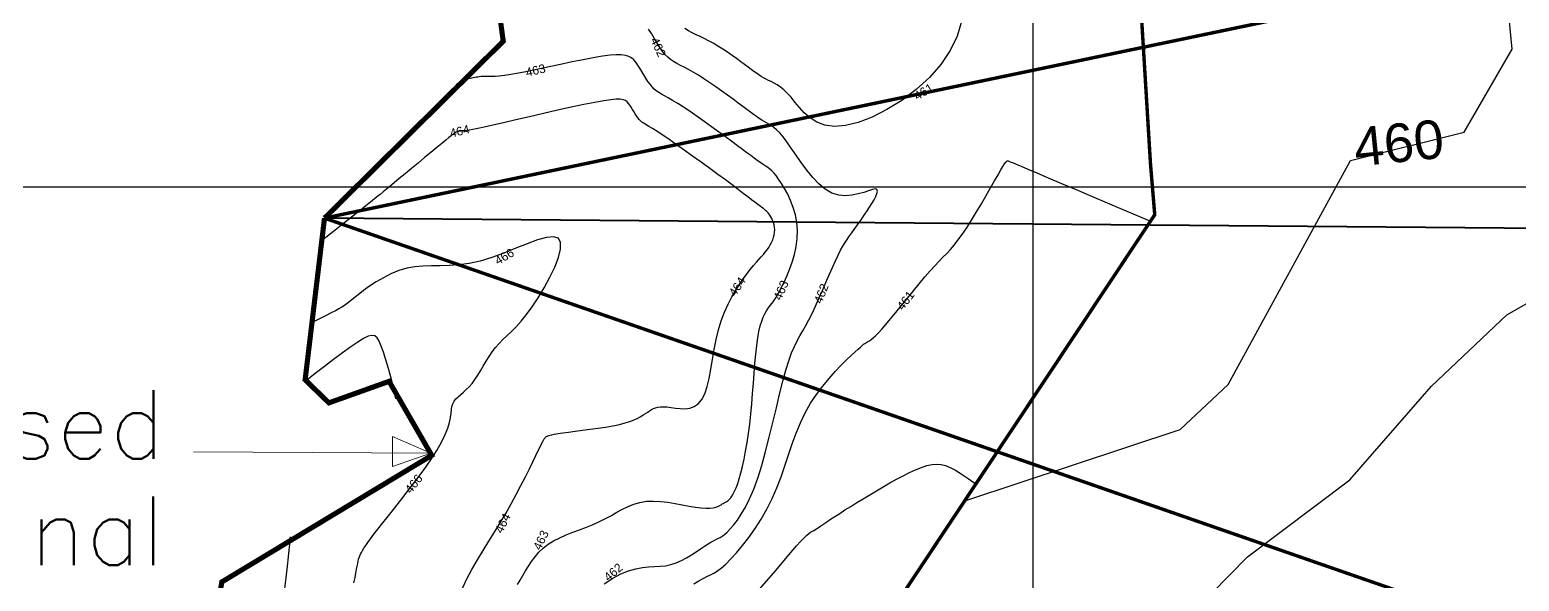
# Model space of a CAD drawing. Header units: metres. Extents: x 218545 to 227455, y 1543467 to 1556082.
# Drawn here: x 219416 to 220284, y 1551470 to 1551792 of the extents above; entities that cross this region are included whole.
import ezdxf

# ---------------------------------------------------------------- set-up
doc = ezdxf.new("R2010")
doc.units = ezdxf.units.M
doc.header["$MEASUREMENT"] = 0
for name, color, linetype in [('10 M CONTOUR', 20, 'Continuous'), ('2 M CONTOUR', 33, 'Continuous'), ('CONTEXT', 200, 'Continuous'), ('GRID', 250, 'Continuous'), ('SATGE-2', 160, 'Continuous'), ('VILLAGE NAMES', 6, 'Continuous')]:
    doc.layers.add(name, color=color, linetype=linetype)
doc.layers.add('BO', color=7, linetype='Continuous', lineweight=30)
doc.styles.add('ROMANS', font='romans')
doc.styles.get("Standard").update_dxf_attribs({"font": 'arial.ttf'})

msp = doc.modelspace()

# ---------------------------------------------------------------- linework, layer by layer
at = {"lineweight": 5, "elevation": -1469.86579}
msp.add_lwpolyline([(219511.13969, 1551545.63632), (219649.51073, 1551544.85668), (219627.13969, 1551554.63632), (219627.13969, 1551537.13632), (219649.51073, 1551544.85668)], dxfattribs=at)
at = {"layer": '10 M CONTOUR'}
msp.add_polyline3d([(219961.1076, 1551517.23701, -1009.86579), (220085.99369, 1551558.64232, -1009.86579), (220114.06269, 1551585.00032, -1009.86579), (220185.36469, 1551715.62332, -1009.86579), (220251.53369, 1551732.13632, -1009.86579), (220279.41969, 1551780.51632, -1009.86579), (220276.84069, 1551808.74932, -1009.86579), (220256.95869, 1551822.01332, -1009.86579), (220153.82669, 1551836.79132, -1009.86579), (220124.69169, 1551881.93432, -1009.86579), (220069.84869, 1551908.11232, -1009.86579), (220061.43568, 1551909.31262, -1009.86579)], dxfattribs=at)
at = {"layer": '2 M CONTOUR'}
for points in [[(219750.39763, 1551468.72619), (219755.44439, 1551471.94743), (219760.2628, 1551474.48269), (219764.73491, 1551476.28221), (219768.87467, 1551477.45734), (219772.72897, 1551478.1597), (219776.34474, 1551478.54089), (219779.76888, 1551478.75255), (219783.04831, 1551478.94627), (219786.22992, 1551479.27369), (219789.36064, 1551479.88641), (219792.47324, 1551480.89459), (219795.54403, 1551482.24249), (219798.53519, 1551483.83289), (219801.40888, 1551485.56859), (219804.1273, 1551487.35237), (219806.65261, 1551489.08704), (219808.94699, 1551490.67538), (219810.97262, 1551492.02018), (219812.70961, 1551493.05654), (219814.20987, 1551493.84882), (219815.54324, 1551494.49367), (219816.77954, 1551495.08776), (219817.98863, 1551495.72774), (219819.24034, 1551496.51028), (219820.6045, 1551497.53204), (219822.15097, 1551498.88967), (219823.93105, 1551500.67387), (219825.92197, 1551502.9514), (219828.08244, 1551505.78306), (219830.37116, 1551509.22964), (219832.74684, 1551513.35195), (219835.16819, 1551518.21077), (219837.5939, 1551523.86691), (219839.98269, 1551530.38115), (219842.30015, 1551537.76093), (219844.53952, 1551545.80017), (219846.70089, 1551554.23946), (219848.78439, 1551562.81936), (219850.79013, 1551571.28044), (219852.71822, 1551579.36327), (219854.56878, 1551586.80841), (219856.34192, 1551593.35645), (219858.0416, 1551598.82665), (219859.68709, 1551603.35314), (219861.3015, 1551607.14873), (219862.90795, 1551610.42626), (219864.52953, 1551613.39855), (219866.18937, 1551616.27843), (219867.91058, 1551619.27873), (219869.71625, 1551622.61226), (219871.62021, 1551626.4337), (219873.59901, 1551630.66506), (219875.61993, 1551635.17021), (219877.65022, 1551639.813), (219879.65715, 1551644.45728), (219881.60797, 1551648.96692), (219883.46996, 1551653.20578), (219885.21037, 1551657.03771), (219886.80479, 1551660.3602), (219888.2621, 1551663.20531), (219889.59951, 1551665.6387), (219890.83423, 1551667.72606), (219891.98345, 1551669.53307), (219893.06439, 1551671.1254), (219894.09425, 1551672.56874), (219895.09024, 1551673.92876), (219896.06918, 1551675.2644), (219897.04647, 1551676.60756), (219898.03709, 1551677.98343), (219899.05605, 1551679.41718), (219900.11835, 1551680.93398), (219901.239, 1551682.559), (219902.433, 1551684.31741), (219903.71534, 1551686.23438), (219905.08062, 1551688.31295), (219906.44176, 1551690.46759), (219907.69124, 1551692.59063), (219908.72156, 1551694.57441), (219909.42522, 1551696.31127), (219909.69472, 1551697.69353), (219909.42255, 1551698.61354), (219908.50121, 1551698.96363), (219906.85894, 1551698.69124), (219904.56697, 1551697.9642), (219901.73226, 1551697.00544), (219898.46179, 1551696.03792), (219894.86252, 1551695.28455), (219891.04142, 1551694.96829), (219887.10546, 1551695.31207), (219883.16162, 1551696.53883), (219879.30284, 1551698.79631), (219875.56603, 1551701.93149), (219871.97406, 1551705.71617), (219868.54981, 1551709.92212), (219865.31617, 1551714.32115), (219862.29602, 1551718.68504), (219859.51224, 1551722.78558), (219856.98771, 1551726.39456), (219854.73507, 1551729.33876), (219852.72596, 1551731.66498), (219850.9218, 1551733.47499), (219849.28397, 1551734.87057), (219847.77389, 1551735.9535), (219846.35296, 1551736.82558), (219844.98258, 1551737.58857), (219843.62415, 1551738.34426), (219842.23913, 1551739.18029), (219840.78909, 1551740.12767), (219839.23569, 1551741.20329), (219837.54056, 1551742.42403), (219835.66535, 1551743.80675), (219833.57168, 1551745.36834), (219831.2212, 1551747.12568), (219828.57554, 1551749.09564), (219825.61616, 1551751.28061), (219822.40373, 1551753.62509), (219819.01875, 1551756.05905), (219815.5417, 1551758.51252), (219812.05309, 1551760.91547), (219808.63339, 1551763.19792), (219805.36311, 1551765.28985), (219802.32273, 1551767.12127), (219799.57314, 1551768.64852), (219797.09674, 1551769.93329), (219794.85637, 1551771.06365), (219792.81482, 1551772.12762), (219790.93492, 1551773.21326), (219789.17946, 1551774.40861), (219787.51126, 1551775.80172), (219785.89314, 1551777.48063), (219784.29351, 1551779.50417), (219782.70326, 1551781.81433), (219781.11887, 1551784.32389), (219779.53682, 1551786.94562), (219777.95361, 1551789.59229), (219776.36572, 1551792.17667)], [(219958.57768, 1551796.68345), (219956.05286, 1551788.10434), (219952.14326, 1551779.68645), (219946.69212, 1551771.58665), (219939.93912, 1551763.95077), (219932.22306, 1551756.92186), (219923.88273, 1551750.643), (219915.25691, 1551745.25723), (219906.6844, 1551740.90763), (219898.50398, 1551737.73725), (219891.05446, 1551735.88916), (219884.59826, 1551735.44125), (219879.0924, 1551736.21071), (219874.41755, 1551737.94957), (219870.45437, 1551740.40985), (219867.08353, 1551743.3436), (219864.18568, 1551746.50281), (219861.64149, 1551749.63954), (219859.33163, 1551752.50579), (219857.15597, 1551754.90653), (219855.09121, 1551756.85842), (219853.13327, 1551758.43106), (219851.27805, 1551759.69403), (219849.52147, 1551760.71694), (219847.85945, 1551761.56937), (219846.28789, 1551762.32092), (219844.80271, 1551763.04119), (219843.39352, 1551763.79099), (219842.02478, 1551764.59602), (219840.65463, 1551765.47322), (219839.24123, 1551766.43951), (219837.74274, 1551767.51181), (219836.1173, 1551768.70707), (219834.32308, 1551770.04219), (219832.31822, 1551771.53411), (219830.07584, 1551773.18858), (219827.62891, 1551774.96657), (219825.02538, 1551776.81788), (219822.31318, 1551778.69233), (219819.54023, 1551780.53969), (219816.75449, 1551782.30979), (219814.00389, 1551783.95241), (219811.33636, 1551785.41735), (219808.78947, 1551786.67734), (219806.35923, 1551787.79676), (219804.03131, 1551788.86293), (219801.79136, 1551789.96316), (219799.62502, 1551791.18477), (219797.51794, 1551792.61506)], [(219699.95151, 1551468.24693), (219701.50215, 1551470.81572), (219703.05694, 1551473.49158), (219704.65355, 1551476.24327), (219706.34021, 1551479.02447), (219708.16517, 1551481.78888), (219710.17667, 1551484.49019), (219712.42294, 1551487.08207), (219714.95223, 1551489.51821), (219717.81277, 1551491.75231), (219721.03204, 1551493.75404), (219724.55449, 1551495.55705), (219728.30381, 1551497.211), (219732.20369, 1551498.76552), (219736.17783, 1551500.27026), (219740.1499, 1551501.77488), (219744.04361, 1551503.32901), (219747.78264, 1551504.9823), (219751.31426, 1551506.76306), (219754.68013, 1551508.61422), (219757.94547, 1551510.45738), (219761.17551, 1551512.21412), (219764.43549, 1551513.80605), (219767.79063, 1551515.15475), (219771.30616, 1551516.18182), (219775.04732, 1551516.80885), (219779.05191, 1551516.98658), (219783.2481, 1551516.78232), (219787.53659, 1551516.29254), (219791.81813, 1551515.61368), (219795.99345, 1551514.84221), (219799.96327, 1551514.07458), (219803.62832, 1551513.40726), (219806.88933, 1551512.9367), (219809.67197, 1551512.73486), (219812.00173, 1551512.77569), (219813.92901, 1551513.00866), (219815.50422, 1551513.38321), (219816.77778, 1551513.84881), (219817.80011, 1551514.3549), (219818.62162, 1551514.85095), (219819.29273, 1551515.28641), (219819.85924, 1551515.62442), (219820.34855, 1551515.88282), (219820.78342, 1551516.09313), (219821.18663, 1551516.28689), (219821.58097, 1551516.49562), (219821.98921, 1551516.75084), (219822.43413, 1551517.08408), (219822.9385, 1551517.52687), (219823.5199, 1551518.11311), (219824.17505, 1551518.88623), (219824.89549, 1551519.89206), (219825.67273, 1551521.17641), (219826.4983, 1551522.78509), (219827.36372, 1551524.76392), (219828.26052, 1551527.15871), (219829.18022, 1551530.01529), (219830.11351, 1551533.36517), (219831.04774, 1551537.18271), (219831.96942, 1551541.42796), (219832.86508, 1551546.06099), (219833.72123, 1551551.04186), (219834.52438, 1551556.33061), (219835.26106, 1551561.88732), (219835.91777, 1551567.67204), (219836.48741, 1551573.63454), (219836.9884, 1551579.68345), (219837.44554, 1551585.7171), (219837.88361, 1551591.63383), (219838.32742, 1551597.33198), (219838.80175, 1551602.70989), (219839.3314, 1551607.66588), (219839.94117, 1551612.09831), (219840.64808, 1551615.9324), (219841.43806, 1551619.20102), (219842.28925, 1551621.9639), (219843.17981, 1551624.28082), (219844.08789, 1551626.21152), (219844.99165, 1551627.81575), (219845.86924, 1551629.15328), (219846.69881, 1551630.28386), (219847.46804, 1551631.27229), (219848.20272, 1551632.20364), (219848.93817, 1551633.168), (219849.7097, 1551634.25549), (219850.55263, 1551635.55622), (219851.50229, 1551637.1603), (219852.59398, 1551639.15782), (219853.86302, 1551641.63892), (219855.32228, 1551644.6647), (219856.89485, 1551648.18039), (219858.48135, 1551652.10223), (219859.98241, 1551656.34643), (219861.29867, 1551660.82925), (219862.33075, 1551665.46691), (219862.9793, 1551670.17566), (219863.14494, 1551674.87171), (219862.7614, 1551679.47678), (219861.89482, 1551683.93441), (219860.64445, 1551688.19363), (219859.10951, 1551692.20344), (219857.38925, 1551695.91288), (219855.58291, 1551699.27095), (219853.78973, 1551702.22667), (219852.10894, 1551704.72907), (219850.61602, 1551706.7493), (219849.29133, 1551708.34708), (219848.09147, 1551709.6043), (219846.97304, 1551710.60282), (219845.89264, 1551711.42451), (219844.80687, 1551712.15125), (219843.67232, 1551712.8649), (219842.4456, 1551713.64734), (219841.08473, 1551714.56959), (219839.55341, 1551715.65932), (219837.81675, 1551716.93336), (219835.83989, 1551718.40854), (219833.58795, 1551720.10169), (219831.02605, 1551722.02962), (219828.11931, 1551724.20917), (219824.83286, 1551726.65716), (219821.15647, 1551729.37265), (219817.17854, 1551732.28361), (219813.01211, 1551735.30023), (219808.77023, 1551738.33271), (219804.56594, 1551741.29125), (219800.5123, 1551744.08604), (219796.72233, 1551746.62729), (219793.3091, 1551748.82519), (219790.3568, 1551750.6197), (219787.83425, 1551752.06983), (219785.68143, 1551753.26436), (219783.83829, 1551754.29208), (219782.24481, 1551755.24175), (219780.84097, 1551756.20216), (219779.56674, 1551757.26209), (219778.36208, 1551758.5103), (219777.17655, 1551760.01002), (219775.99796, 1551761.72216), (219774.82371, 1551763.58208), (219773.6512, 1551765.52513), (219772.47783, 1551767.48667), (219771.30099, 1551769.40204), (219770.11808, 1551771.20661), (219768.92651, 1551772.83572), (219767.70544, 1551774.23372), (219766.36118, 1551775.38082), (219764.78182, 1551776.26625), (219762.85545, 1551776.87922), (219760.47015, 1551777.20893), (219757.51402, 1551777.2446), (219753.87513, 1551776.97544), (219749.44158, 1551776.39067), (219744.15753, 1551775.49397), (219738.1914, 1551774.34701), (219731.76771, 1551773.02593), (219725.11095, 1551771.60685), (219718.44564, 1551770.16594), (219711.99627, 1551768.77932), (219705.98735, 1551767.52313), (219700.64338, 1551766.47353), (219696.13431, 1551765.68698), (219692.41178, 1551765.14137), (219689.37289, 1551764.79489), (219686.91472, 1551764.60577), (219684.93436, 1551764.5322), (219683.3289, 1551764.53241), (219681.99543, 1551764.56461), (219680.83103, 1551764.587), (219679.74865, 1551764.56585), (219678.72461, 1551764.49967), (219677.75109, 1551764.39501), (219676.82027, 1551764.25842), (219675.92433, 1551764.09647), (219675.05544, 1551763.9157), (219674.2058, 1551763.72268), (219673.36756, 1551763.52396), (219672.53494, 1551763.32438), (219671.71016, 1551763.12187), (219670.89747, 1551762.91264), (219670.10113, 1551762.69291), (219669.32539, 1551762.4589), (219668.57451, 1551762.20681), (219667.85272, 1551761.93287), (219667.16428, 1551761.63328), (219666.47396, 1551761.27397), (219665.58854, 1551760.69974), (219664.27535, 1551759.72508)], [(219667.41861, 1551464.84899), (219670.31155, 1551471.1401), (219673.38103, 1551477.07153), (219676.58425, 1551482.72737), (219679.87839, 1551488.19174), (219683.22064, 1551493.54875), (219686.5682, 1551498.88249), (219689.87827, 1551504.27707), (219693.10958, 1551509.7849), (219696.22712, 1551515.33157), (219699.19745, 1551520.81093), (219701.9871, 1551526.11689), (219704.56262, 1551531.1433), (219706.89055, 1551535.78405), (219708.93744, 1551539.93301), (219710.66983, 1551543.48406), (219712.06781, 1551546.36308), (219713.16558, 1551548.62396), (219714.01093, 1551550.35257), (219714.65158, 1551551.63482), (219715.13532, 1551552.55658), (219715.50988, 1551553.20375), (219715.82304, 1551553.66221), (219716.12254, 1551554.01785), (219716.46121, 1551554.34344), (219716.9121, 1551554.65927), (219717.55333, 1551554.97253), (219718.46302, 1551555.29038), (219719.71928, 1551555.62002), (219721.40025, 1551555.96861), (219723.58403, 1551556.34334), (219726.34874, 1551556.75138), (219729.73462, 1551557.19913), (219733.6303, 1551557.68984), (219737.88654, 1551558.22597), (219742.35409, 1551558.80999), (219746.88372, 1551559.44437), (219751.32616, 1551560.13157), (219755.53218, 1551560.87406), (219759.35253, 1551561.6743), (219762.67255, 1551562.53172), (219765.51593, 1551563.43357), (219767.94096, 1551564.36408), (219770.00592, 1551565.30745), (219771.7691, 1551566.24791), (219773.28877, 1551567.16967), (219774.62322, 1551568.05695), (219775.83074, 1551568.89396), (219776.96813, 1551569.66482), (219778.08636, 1551570.35325), (219779.23491, 1551570.94286), (219780.46328, 1551571.41727), (219781.82095, 1551571.7601), (219783.3574, 1551571.95496), (219785.12214, 1551571.98548), (219787.16465, 1551571.83526), (219789.51085, 1551571.51524), (219792.09245, 1551571.14556), (219794.81755, 1551570.8737), (219797.5943, 1551570.84711), (219800.33083, 1551571.21326), (219802.93525, 1551572.11962), (219805.31571, 1551573.71364), (219807.38032, 1551576.14278), (219809.06755, 1551579.50256), (219810.43715, 1551583.68064), (219811.57919, 1551588.51271), (219812.58376, 1551593.83449), (219813.54094, 1551599.48166), (219814.54081, 1551605.28995), (219815.67345, 1551611.09504), (219817.02894, 1551616.73264), (219818.67211, 1551622.06494), (219820.56683, 1551627.05999), (219822.65169, 1551631.71236), (219824.86532, 1551636.01657), (219827.14632, 1551639.96719), (219829.4333, 1551643.55876), (219831.66487, 1551646.78581), (219833.77965, 1551649.64291), (219835.72853, 1551652.13436), (219837.5116, 1551654.30354), (219839.1412, 1551656.20358), (219840.62971, 1551657.88765), (219841.98949, 1551659.40887), (219843.23292, 1551660.8204), (219844.37234, 1551662.17537), (219845.42013, 1551663.52693), (219846.38447, 1551664.9177), (219847.25687, 1551666.34825), (219848.02464, 1551667.80861), (219848.6751, 1551669.28883), (219849.19557, 1551670.77896), (219849.57338, 1551672.26902), (219849.79584, 1551673.74906), (219849.85027, 1551675.20913), (219849.73124, 1551676.63829), (219849.4623, 1551678.02169), (219849.07425, 1551679.34352), (219848.59789, 1551680.58794), (219848.06402, 1551681.73915), (219847.50343, 1551682.78131), (219846.94693, 1551683.6986), (219846.4253, 1551684.47521), (219845.95777, 1551685.10551), (219845.51713, 1551685.62472), (219845.06463, 1551686.07825), (219844.56149, 1551686.51153), (219843.96894, 1551686.96996), (219843.24819, 1551687.49898), (219842.36049, 1551688.14399), (219841.26705, 1551688.95041), (219839.93034, 1551689.95888), (219838.31772, 1551691.19097), (219836.39781, 1551692.66343), (219834.13922, 1551694.39306), (219831.51056, 1551696.39662), (219828.48042, 1551698.69089), (219825.01743, 1551701.29265), (219821.09018, 1551704.21868), (219816.69679, 1551707.46468), (219811.95335, 1551710.94212), (219807.00548, 1551714.5414), (219801.99876, 1551718.1529), (219797.0788, 1551721.66703), (219792.3912, 1551724.97417), (219788.08155, 1551727.96474), (219784.29547, 1551730.52911), (219781.14047, 1551732.59088), (219778.57176, 1551734.20637), (219776.50648, 1551735.46508), (219774.86175, 1551736.45654), (219773.55471, 1551737.27025), (219772.50249, 1551737.99572), (219771.62222, 1551738.72246), (219770.83103, 1551739.53998), (219770.05958, 1551740.51587), (219769.29265, 1551741.62999), (219768.52855, 1551742.84027), (219767.76558, 1551744.10464), (219767.00205, 1551745.38104), (219766.23626, 1551746.62741), (219765.46652, 1551747.80167), (219764.69115, 1551748.86176), (219763.88283, 1551749.76814), (219762.91192, 1551750.49135), (219761.62312, 1551751.00445), (219759.86119, 1551751.28051), (219757.47084, 1551751.29259), (219754.29681, 1551751.01377), (219750.18382, 1551750.4171), (219744.97662, 1551749.47566), (219738.59877, 1551748.18171), (219731.28922, 1551746.60439), (219723.36576, 1551744.83203), (219715.14618, 1551742.95297), (219706.94826, 1551741.05554), (219699.0898, 1551739.2281), (219691.88858, 1551737.55897), (219685.6624, 1551736.13649), (219680.64961, 1551735.02694), (219676.7708, 1551734.20835), (219673.86715, 1551733.63669), (219671.77981, 1551733.26792), (219670.34996, 1551733.05801), (219669.41876, 1551732.96293), (219668.82736, 1551732.93865), (219668.41695, 1551732.94114), (219668.05472, 1551732.93406), (219667.71201, 1551732.91191), (219667.3862, 1551732.87689), (219667.07469, 1551732.83117), (219666.77485, 1551732.77697), (219666.48407, 1551732.71648), (219666.19972, 1551732.65188), (219665.9192, 1551732.58538), (219665.64055, 1551732.51858), (219665.36452, 1551732.45081), (219665.09254, 1551732.38079), (219664.82604, 1551732.30726), (219664.56643, 1551732.22894), (219664.31513, 1551732.14458), (219664.07358, 1551732.0529), (219663.84318, 1551731.95263), (219663.61215, 1551731.83239), (219663.31584, 1551731.64021), (219662.87636, 1551731.31403), (219662.21584, 1551730.79177), (219661.25641, 1551730.01134), (219659.9202, 1551728.91067), (219658.12933, 1551727.42769), (219655.80592, 1551725.50031), (219652.91001, 1551723.09749), (219649.55327, 1551720.31229), (219645.88526, 1551717.26883), (219642.05555, 1551714.0912), (219638.21371, 1551710.90351), (219634.50931, 1551707.82986), (219631.09193, 1551704.99435), (219628.11112, 1551702.52108), (219625.6593, 1551700.48751), (219623.60027, 1551698.78454), (219621.74065, 1551697.25639), (219619.88708, 1551695.7473), (219617.84618, 1551694.10153), (219615.4246, 1551692.16331), (219612.42895, 1551689.77688), (219608.66588, 1551686.78648), (219604.01297, 1551683.09297), (219598.63159, 1551678.82364), (219592.75408, 1551674.16241), (219586.61278, 1551669.29318), (219585.94961, 1551668.76747)], [(219604.69846, 1551469.24561), (219605.2993, 1551472.3132), (219605.80852, 1551474.93441), (219606.23659, 1551477.15789), (219606.594, 1551479.03231), (219606.89415, 1551480.60804), (219607.16213, 1551481.94238), (219607.42592, 1551483.09438), (219607.71351, 1551484.12306), (219608.05289, 1551485.08746), (219608.47206, 1551486.04661), (219608.99901, 1551487.05954), (219609.66172, 1551488.1853), (219610.49117, 1551489.4829), (219611.53018, 1551491.01135), (219612.82455, 1551492.82963), (219614.42009, 1551494.99673), (219616.36259, 1551497.57165), (219618.69785, 1551500.61338), (219621.47168, 1551504.18091), (219624.72987, 1551508.33323), (219628.48314, 1551513.09355), (219632.60188, 1551518.34202), (219636.92141, 1551523.92298), (219641.27702, 1551529.68079), (219645.50402, 1551535.45981), (219649.43771, 1551541.1044), (219652.91342, 1551546.45892), (219655.76643, 1551551.36772), (219657.88263, 1551555.71), (219659.35016, 1551559.5043), (219660.30771, 1551562.80403), (219660.89398, 1551565.66256), (219661.24769, 1551568.13328), (219661.50753, 1551570.26958), (219661.81221, 1551572.12486), (219662.30043, 1551573.75249), (219663.0798, 1551575.20708), (219664.13354, 1551576.54813), (219665.41378, 1551577.83632), (219666.87265, 1551579.13237), (219668.46227, 1551580.49696), (219670.13477, 1551581.99081), (219671.84229, 1551583.67461), (219673.53694, 1551585.60907), (219675.18307, 1551587.83361), (219676.79392, 1551590.30257), (219678.39491, 1551592.94901), (219680.0115, 1551595.70598), (219681.66912, 1551598.50656), (219683.39322, 1551601.28379), (219685.20924, 1551603.97075), (219687.14262, 1551606.50048), (219689.21615, 1551608.83964), (219691.44198, 1551611.08914), (219693.82961, 1551613.38351), (219696.38854, 1551615.85725), (219699.12827, 1551618.64487), (219702.05829, 1551621.88089), (219705.18811, 1551625.69981), (219708.52721, 1551630.23615), (219712.04578, 1551635.54965), (219715.55669, 1551641.40108), (219718.83349, 1551647.47642), (219721.64973, 1551653.46167), (219723.77895, 1551659.04283), (219724.99472, 1551663.90589), (219725.07058, 1551667.73684), (219723.78007, 1551670.22169), (219720.97713, 1551671.14975), (219716.83719, 1551670.72363), (219711.61605, 1551669.24929), (219705.56953, 1551667.03265), (219698.95342, 1551664.37965), (219692.02353, 1551661.59625), (219685.03568, 1551658.98837), (219678.24567, 1551656.86197), (219671.85788, 1551655.44266), (219665.87105, 1551654.63484), (219660.23248, 1551654.26259), (219654.88947, 1551654.14999), (219649.78934, 1551654.12113), (219644.87939, 1551654.00008), (219640.10693, 1551653.61093), (219635.41926, 1551652.77776), (219630.78315, 1551651.37587), (219626.24315, 1551649.48545), (219621.8633, 1551647.2379), (219617.7076, 1551644.76464), (219613.84007, 1551642.19706), (219610.32474, 1551639.66659), (219607.22562, 1551637.30462), (219604.60673, 1551635.24257), (219602.49218, 1551633.57222), (219600.74649, 1551632.22693), (219599.19425, 1551631.10041), (219597.66008, 1551630.0864), (219595.96857, 1551629.07863), (219593.94433, 1551627.97082), (219591.41197, 1551626.65671), (219588.19608, 1551625.03002), (219584.18321, 1551623.01719), (219579.50756, 1551620.67545)], [(219629.14475, 1551576.58579), (219627.85409, 1551582.66492), (219626.37837, 1551588.59146), (219624.8181, 1551594.19292), (219623.27379, 1551599.29684), (219621.84593, 1551603.73076), (219620.59654, 1551607.3521), (219619.43357, 1551610.13788), (219618.2265, 1551612.09498), (219616.8448, 1551613.23032), (219615.15792, 1551613.55078), (219613.03534, 1551613.06329), (219610.34652, 1551611.77473), (219606.96092, 1551609.692), (219602.80505, 1551606.85159), (219598.03356, 1551603.40829), (219592.85811, 1551599.54646), (219587.4904, 1551595.45046), (219582.1421, 1551591.30467), (219577.02489, 1551587.29345), (219576.8132, 1551587.12624)], [(219564.15806, 1551464.42481), (219565.12699, 1551472.28665), (219565.9395, 1551479.05284), (219566.55891, 1551484.4482), (219567.00384, 1551488.56773), (219567.30673, 1551491.59896), (219567.50002, 1551493.72942), (219567.61614, 1551495.14666), (219567.68755, 1551496.03819)]]:
    msp.add_lwpolyline(points, dxfattribs=at)
at = {"layer": '2 M CONTOUR', "flags": 128}
for points in [[(219802.6525, 1551468.75395), (219805.55998, 1551470.48867), (219808.0712, 1551471.81483), (219810.30306, 1551472.89421), (219812.37245, 1551473.88863), (219814.39629, 1551474.95987), (219816.49146, 1551476.26972), (219818.77488, 1551477.97999), (219821.36344, 1551480.25248), (219824.33756, 1551483.2105), (219827.63181, 1551486.82353), (219831.14425, 1551491.02258), (219834.77296, 1551495.73864), (219838.41602, 1551500.90271), (219841.97151, 1551506.44581), (219845.33751, 1551512.29892), (219848.41208, 1551518.39306), (219851.12711, 1551524.66095), (219853.54964, 1551531.04223), (219855.78052, 1551537.47829), (219857.92057, 1551543.91049), (219860.07066, 1551550.28021), (219862.3316, 1551556.52882), (219864.80426, 1551562.59768), (219867.58947, 1551568.42819), (219870.75138, 1551573.96641), (219874.2074, 1551579.17733), (219877.83823, 1551584.03062), (219881.5246, 1551588.49596), (219885.14722, 1551592.54304), (219888.5868, 1551596.14153), (219891.72406, 1551599.26113), (219894.43972, 1551601.87151), (219896.64734, 1551603.95951), (219898.392, 1551605.58061), (219899.75161, 1551606.80747), (219900.80412, 1551607.71273), (219901.62743, 1551608.36902), (219902.29948, 1551608.849), (219902.89819, 1551609.2253), (219903.50149, 1551609.57057), (219904.18098, 1551609.95738), (219904.98299, 1551610.45793), (219905.94752, 1551611.14437), (219907.11456, 1551612.08883), (219908.52411, 1551613.36345), (219910.21617, 1551615.04036), (219912.23074, 1551617.1917), (219914.60782, 1551619.8896), (219917.36562, 1551623.16978), (219920.43521, 1551626.9222), (219923.72586, 1551631.00042), (219927.14685, 1551635.25799), (219930.60747, 1551639.54847), (219934.01697, 1551643.7254), (219937.28466, 1551647.64232), (219940.31979, 1551651.15281), (219943.05842, 1551654.15997), (219945.54369, 1551656.76523), (219947.84549, 1551659.1196), (219950.03373, 1551661.37408), (219952.17832, 1551663.67965), (219954.34915, 1551666.18734), (219956.61614, 1551669.04813), (219959.04918, 1551672.41302), (219961.69291, 1551676.37773), (219964.49092, 1551680.81678), (219967.36153, 1551685.54942), (219970.22304, 1551690.39488), (219972.99378, 1551695.17242), (219975.59207, 1551699.70126), (219977.93622, 1551703.80064), (219979.94454, 1551707.28982), (219981.5579, 1551710.03456), (219982.8073, 1551712.08683), (219983.74629, 1551713.5451), (219984.42843, 1551714.50788), (219984.90725, 1551715.07364), (219985.2363, 1551715.34089), (219985.46914, 1551715.40811), (219985.65931, 1551715.3738), (219985.88099, 1551715.30728), (219986.29084, 1551715.16126), (219987.06616, 1551714.85927), (219988.38425, 1551714.32485), (219990.4224, 1551713.48156), (219993.3579, 1551712.25292), (219997.36806, 1551710.56247), (220002.63016, 1551708.33376), (220009.23888, 1551705.52582), (220016.95843, 1551702.23971), (220025.47038, 1551698.61194), (220034.45632, 1551694.77907), (220043.59782, 1551690.87763), (220052.57647, 1551687.04416), (220061.07385, 1551683.41521), (220068.77154, 1551680.1273)], [(219839.66355, 1551463.93696), (219845.17318, 1551470.36153), (219850.39685, 1551476.53399), (219855.14997, 1551482.17325), (219859.24791, 1551486.99823), (219862.55679, 1551490.8002), (219865.14557, 1551493.65982), (219867.13395, 1551495.73012), (219868.64161, 1551497.1641), (219869.78825, 1551498.11478), (219870.69354, 1551498.73517), (219871.47719, 1551499.1783), (219872.25887, 1551499.59717), (219873.14286, 1551500.12051), (219874.17168, 1551500.77989), (219875.37246, 1551501.58256), (219876.7723, 1551502.5358), (219878.39832, 1551503.64689), (219880.27763, 1551504.92308), (219882.43734, 1551506.37165), (219884.90457, 1551507.99986), (219887.6948, 1551509.80898), (219890.777, 1551511.7762), (219894.10853, 1551513.87271), (219897.64672, 1551516.06968), (219901.34894, 1551518.3383), (219905.17252, 1551520.64976), (219909.07481, 1551522.97523), (219913.01317, 1551525.28591), (219916.9465, 1551527.55003), (219920.83999, 1551529.72406), (219924.66039, 1551531.76153), (219928.37447, 1551533.61597), (219931.94896, 1551535.24089), (219935.35062, 1551536.58984), (219938.54621, 1551537.61633), (219941.50247, 1551538.27389), (219944.21483, 1551538.52035), (219946.79334, 1551538.33071), (219949.37674, 1551537.6843), (219952.10373, 1551536.56042), (219955.11306, 1551534.93838), (219958.54343, 1551532.7975), (219962.53359, 1551530.11708), (219967.22224, 1551526.87644)]]:
    msp.add_lwpolyline(points, dxfattribs=at)
at = {"layer": '2 M CONTOUR'}
msp.add_polyline3d([(220382.31469, 1551229.68132, -1011.86579), (220273.26269, 1551264.67632, -1011.86579), (220193.25369, 1551303.05322, -1011.86579), (220132.89969, 1551342.50036, -1011.86579), (220092.48281, 1551366.76671, -1011.86579), (220083.58127, 1551441.95, -1011.86579), (220125.26569, 1551484.48832, -1011.86579), (220184.83769, 1551529.26235, -1011.86579), (220232.47182, 1551584.0107, -1011.86579), (220276.31369, 1551625.61132, -1011.86579), (220336.20569, 1551659.59832, -1011.86579)], dxfattribs=at)
at = {"layer": 'BO', "ltscale": 100, "const_width": 3, "elevation": -1469.86579}
for points in [[(219587.53063, 1551681.97468), (219691.66685, 1551785.12395), (219680.608, 1551866.41314), (219813.56157, 1552073.8656), (219804.03796, 1552140.92324), (219887.21041, 1552323.74506), (219828.85962, 1552346.50964), (219819.52231, 1552468.42724), (219810.54193, 1552464.71679), (219790.15254, 1552450.63769), (219787.85037, 1552450.88934), (219732.65658, 1552477.75664), (219751.94079, 1552565.01089), (219769.11357, 1552624.66454)], [(219587.53063, 1551681.97468), (219576.24265, 1551587.67969), (219590.10452, 1551574.23305), (219625.15516, 1551586.7833), (219650.00334, 1551543.62205), (219527.72561, 1551469.80753), (219515.56901, 1551401.14606), (219502.81482, 1551380.25343), (219500.54159, 1551371.89334), (219510.66043, 1551241.17416), (219474.91875, 1551136.20672), (219435.80687, 1550937.58918), (219299.88014, 1550940.68047), (219294.2056, 1550926.64375), (219258.18164, 1550912.55282), (219272.64674, 1550804.0849)], [(219587.53063, 1551681.97468), (219576.24265, 1551587.67969), (219590.10452, 1551574.23305), (219625.15516, 1551586.7833), (219650.00334, 1551543.62205), (219527.72561, 1551469.80753), (219515.56901, 1551401.14606), (219502.81482, 1551380.25343), (219500.54159, 1551371.89334), (219510.66043, 1551241.17416), (219474.91875, 1551136.20672), (219435.80687, 1550937.58918), (219299.88014, 1550940.68047), (219294.2056, 1550926.64375), (219258.18164, 1550912.55282), (219272.64674, 1550804.0849)]]:
    msp.add_lwpolyline(points, dxfattribs=at)
at = {"layer": 'BO', "color": 1, "lineweight": 40, "elevation": -1469.86579}
msp.add_lwpolyline([(219587.53063, 1551681.97468), (219587.53063, 1551681.97468)], close=True, dxfattribs=at)
at = {"layer": 'GRID', "linetype": 'Continuous'}
for p, q in [((220000.13969, 1555700.13632, -1469.86579), (220000.13969, 1546700.13632, -1469.86579)), ((219000.13969, 1551700.13632, -1469.86579), (224271.66901, 1551700.13632, -1469.86579))]:
    msp.add_line(p, q, dxfattribs=at)
at = {"layer": 'SATGE-2', "color": 0, "const_width": 2}
for points, elevation in [([(220046.97104, 1552855.47695), (220048.95559, 1552712.19684), (220053.69263, 1552189.90251), (220054.23691, 1552112.89747), (220055.33763, 1551933.55285), (220068.78989, 1551713.39272), (220071.25754, 1551683.95349), (219933.18385, 1551475.91941), (219689.1336, 1551107.56188), (219626.26506, 1550769.8527), (219510.10794, 1550115.06758)], 1466.37623), ([(221097.63017, 1551997.3408), (219587.53063, 1551681.97468)], -1021.86579), ([(220902.69791, 1551224.81226), (219587.53063, 1551681.97468)], 462.36238)]:
    msp.add_lwpolyline(points, dxfattribs=dict(at, elevation=elevation))
at = {"layer": 'SATGE-2', "lineweight": 40, "elevation": -1469.86579}
msp.add_lwpolyline([(222588.52107, 1551656.42507), (219587.53063, 1551681.97468), (219587.53063, 1551681.97468), (219691.66685, 1551785.12395), (219680.608, 1551866.41314), (219813.56157, 1552073.8656), (219804.03796, 1552140.92324), (219887.21041, 1552323.74506), (219828.85962, 1552346.50964), (219819.52231, 1552468.42724), (219810.54193, 1552464.71679), (219790.15254, 1552450.63769), (219787.85037, 1552450.88934), (219732.65658, 1552477.75664), (219751.94079, 1552565.01089), (219769.11357, 1552624.66454), (221602.96501, 1552627.59878)], dxfattribs=at)
msp.add_lwpolyline([(219272.64674, 1550804.0849), (221454.72196, 1550800.13349), (222383.6722, 1550797.50556), (222385.48636, 1550933.61752), (222608.44024, 1550930.25946), (222593.83419, 1551188.39382), (222547.61297, 1551522.50509), (222564.34507, 1551590.00634), (222588.52107, 1551656.42507), (219587.53063, 1551681.97468), (219576.24265, 1551587.67969), (219590.10452, 1551574.23305), (219625.15516, 1551586.7833), (219650.00334, 1551543.62205), (219527.72561, 1551469.80753), (219515.56901, 1551401.14606), (219502.81482, 1551380.25343), (219500.54159, 1551371.89334), (219510.66043, 1551241.17416), (219474.91875, 1551136.20672), (219435.80687, 1550937.58918), (219299.88014, 1550940.68047), (219294.2056, 1550926.64375), (219258.18164, 1550912.55282)], close=True, dxfattribs=at)
msp.add_lwpolyline([(219272.64674, 1550804.0849), (221454.72196, 1550800.13349), (222383.6722, 1550797.50556), (222385.48636, 1550933.61752), (222608.44024, 1550930.25946), (222593.83419, 1551188.39382), (222547.61297, 1551522.50509), (222564.34507, 1551590.00634), (222588.52107, 1551656.42507), (219587.53063, 1551681.97468), (219576.24265, 1551587.67969), (219590.10452, 1551574.23305), (219625.15516, 1551586.7833), (219650.00334, 1551543.62205), (219527.72561, 1551469.80753), (219515.56901, 1551401.14606), (219502.81482, 1551380.25343), (219500.54159, 1551371.89334), (219510.66043, 1551241.17416), (219474.91875, 1551136.20672), (219435.80687, 1550937.58918), (219299.88014, 1550940.68047), (219294.2056, 1550926.64375), (219258.18164, 1550912.55282)], close=True, dxfattribs=at)
at = {"layer": 'SATGE-2', "color": 3, "lineweight": 40, "elevation": -1469.86579}
msp.add_lwpolyline([(219587.53063, 1551681.97468), (219587.53063, 1551681.97468)], close=True, dxfattribs=at)

# ---------------------------------------------------------------- texts
at = {"layer": '2 M CONTOUR', "char_height": 5, "attachment_point": 5}
for s, insert, rotation in [('{462}', (219781.96383, 1551781.65905, -1007.86579), 294.90750257), ('{463}', (219710.50308, 1551768.13112, -1006.86579), 13.57944562), ('{461}', (219936.58856, 1551755.69434, -1008.86579), 31.89350395), ('{464}', (219666.2606, 1551732.66689, -1005.86579), 13.42763003), ('{466}', (219692.31754, 1551659.54234, -1003.86579), 30.36506992), ('{464}', (219828.00582, 1551641.99889, -1005.86579), 56.62142111), ('{463}', (219853.52302, 1551639.90419, -1006.86579), 66.25786549), ('{462}', (219876.98534, 1551637.97818, -1007.86579), 68.33760234), ('{461}', (219926.10525, 1551633.94595, -1008.86579), 52.60297381), ('{466}', (219639.53023, 1551527.01424, -1003.86579), 51.31687276), ('{464}', (219691.37509, 1551504.03754, -1005.86579), 63.89740568), ('{463}', (219713.64945, 1551494.16595, -1006.86579), 63.89740568), ('{462}', (219755.78952, 1551475.49023, -1007.86579), 40.47730252)]:
    msp.add_mtext(s, dxfattribs=dict(at, insert=insert, rotation=rotation))
at = {"layer": 'CONTEXT', "linetype": 'Continuous'}
msp.add_text('460', height=22.5, rotation=5.78590856, dxfattribs=at).set_placement((220188.45937, 1551712.04418, -1469.86579))
at = {"layer": 'VILLAGE NAMES', "lineweight": -2, "style": 'ROMANS'}
for s, p in [('Proposed ', (219246.13969, 1551541.63632)), ('Additional', (219239.13969, 1551479.63632))]:
    msp.add_text(s, height=40, dxfattribs=at).set_placement(p)

doc.saveas('drawing.dxf')
